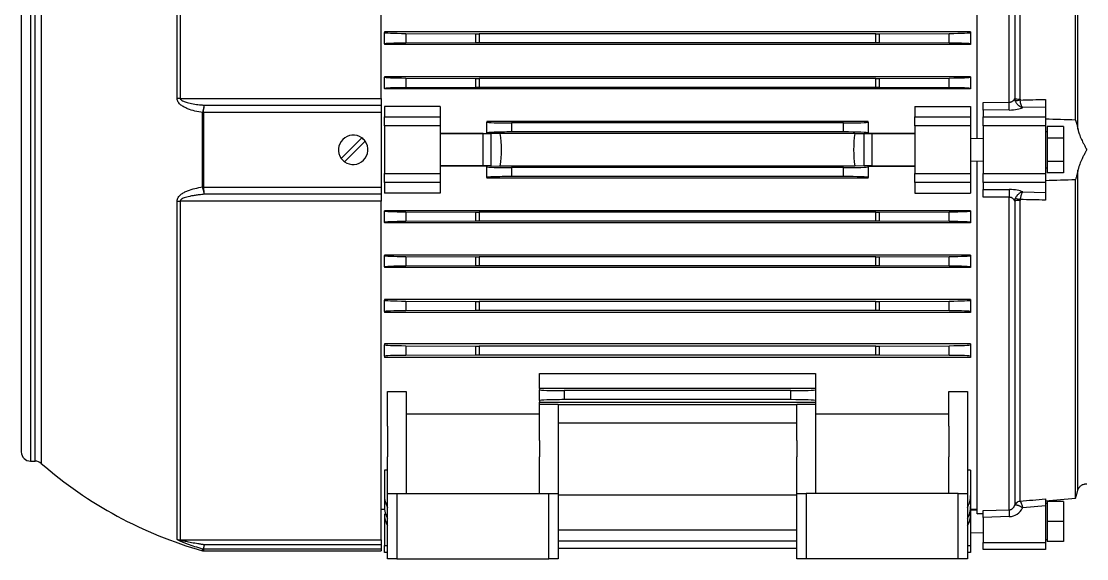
# Model space of a CAD drawing. Header units: millimetres. Extents: x 15 to 1184, y 5 to 836.
# Drawn here: x 760.4 to 932.2, y 488.7 to 575.5 of the extents above; entities that cross this region are included whole.
import ezdxf

# ---------------------------------------------------------------- set-up
doc = ezdxf.new("R2010")
doc.units = ezdxf.units.MM

msp = doc.modelspace()

# ---------------------------------------------------------------- linework, layer by layer
at = {"color": 7, "linetype": 'Continuous', "lineweight": 25}
for p, q in [((785.55, 563.02), (785.55, 617.6)), ((786.05, 617.68), (786.05, 563.03)), ((818.44, 563.03), (818.44, 617.68)), ((914.54, 556.54), (914.54, 613.46)), ((919.69, 562.4), (919.69, 612.84)), ((920.61, 612.08), (920.61, 562.99)), ((921.46, 562.9), (921.46, 611.42)), ((930.4, 559.52), (930.4, 611.02)), ((930.8, 558.03), (930.8, 609.63)), ((761.94, 604.98), (761.94, 504.48)), ((762.68, 504.48), (762.68, 604.98)), ((763.67, 605.35), (763.67, 504.11)), ((760.44, 603.48), (760.44, 505.98)), ((913.49, 573.74), (818.99, 573.74)), ((818.99, 573.74), (818.99, 573.65)), ((913.49, 573.74), (913.49, 573.65)), ((818.99, 571.81), (818.99, 573.65)), ((822.44, 573.51), (833.71, 573.45)), ((822.44, 573.51), (822.44, 571.95)), ((833.71, 572), (822.44, 571.95)), ((833.71, 572), (833.71, 573.45)), ((898.21, 573.45), (834.27, 573.45)), ((834.27, 573.45), (834.27, 572)), ((898.21, 572), (834.27, 572)), ((898.21, 572), (898.21, 573.45)), ((898.77, 573.45), (910.05, 573.51)), ((898.77, 573.45), (898.77, 572)), ((910.05, 571.95), (898.77, 572)), ((910.05, 571.95), (910.05, 573.51)), ((913.49, 573.65), (913.49, 571.81)), ((818.99, 571.81), (818.99, 571.73)), ((913.49, 571.73), (818.99, 571.73)), ((913.49, 571.81), (913.49, 571.73)), ((913.49, 566.52), (818.99, 566.52)), ((818.99, 566.52), (818.99, 566.45)), ((818.99, 564.61), (818.99, 566.45)), ((822.44, 566.31), (833.71, 566.25)), ((822.44, 566.31), (822.44, 564.75)), ((833.71, 564.8), (833.71, 566.25)), ((898.21, 566.25), (834.27, 566.25)), ((834.27, 566.25), (834.27, 564.8)), ((898.21, 564.8), (898.21, 566.25)), ((898.77, 566.25), (910.05, 566.31)), ((898.77, 566.25), (898.77, 564.8)), ((910.05, 564.75), (910.05, 566.31)), ((913.49, 566.52), (913.49, 566.45)), ((913.49, 566.45), (913.49, 564.61)), ((818.99, 564.61), (818.99, 564.55)), ((913.49, 564.55), (818.99, 564.55)), ((833.71, 564.8), (822.44, 564.75)), ((898.21, 564.8), (834.27, 564.8)), ((910.05, 564.75), (898.77, 564.8)), ((913.49, 564.61), (913.49, 564.55)), ((786.05, 563.03), (818.44, 563.03)), ((789.98, 561.92), (818.44, 561.92)), ((818.44, 563.03), (818.44, 561.92)), ((818.44, 561.92), (818.44, 560.75)), ((827.99, 561.72), (818.99, 561.72)), ((818.99, 561.72), (818.99, 560.03)), ((827.99, 561.72), (827.99, 560.03)), ((904.49, 561.72), (913.49, 561.72)), ((904.49, 561.72), (904.49, 560.03)), ((913.49, 561.72), (913.49, 560.03)), ((915.54, 562.37), (919.69, 562.4)), ((915.54, 561.12), (915.54, 562.37)), ((925.54, 562.86), (925.54, 561.62)), ((789.67, 548.73), (789.67, 560.73)), ((789.79, 560.73), (789.79, 548.73)), ((818.44, 560.75), (789.8, 560.75)), ((818.44, 560.75), (818.44, 548.71)), ((818.99, 558.58), (818.99, 560.03)), ((818.99, 560.03), (827.99, 560.03)), ((827.99, 560.03), (827.99, 558.58)), ((904.49, 560.03), (913.49, 560.03)), ((904.49, 558.58), (904.49, 560.03)), ((913.49, 560.03), (913.49, 558.58)), ((919.73, 561.15), (915.54, 561.12)), ((915.54, 561.12), (915.54, 560.03)), ((915.54, 558.58), (915.54, 560.03)), ((915.54, 560.03), (925.54, 560.03)), ((925.54, 561.62), (921.89, 561.53)), ((925.54, 561.62), (925.54, 560.03)), ((925.54, 560.03), (925.54, 558.58)), ((827.99, 558.58), (818.99, 558.58)), ((818.99, 558.58), (818.99, 550.88)), ((827.99, 558.58), (827.99, 550.88)), ((896.99, 559.3), (835.49, 559.3)), ((835.49, 559.3), (835.49, 559.19)), ((835.49, 557.46), (835.49, 559.19)), ((892.99, 559.05), (839.49, 559.05)), ((839.49, 559.05), (839.49, 557.6)), ((892.99, 557.6), (892.99, 559.05)), ((896.99, 559.19), (896.99, 559.3)), ((896.99, 559.19), (896.99, 557.46)), ((904.49, 558.58), (904.49, 550.88)), ((913.49, 558.58), (904.49, 558.58)), ((913.49, 558.58), (913.49, 550.88)), ((925.54, 558.58), (915.54, 558.58)), ((915.54, 558.58), (915.54, 550.88)), ((925.54, 558.58), (925.54, 550.88)), ((928.49, 558.48), (925.84, 558.48)), ((925.84, 558.48), (925.84, 556.6)), ((928.49, 558.48), (928.49, 556.6)), ((815.33, 556.65), (812.02, 553.34)), ((827.99, 557.36), (835.49, 557.36)), ((834.91, 557.34), (827.99, 557.34)), ((834.91, 552.12), (834.91, 557.34)), ((835.49, 557.46), (835.49, 557.36)), ((837.67, 557.36), (836.14, 557.34)), ((836.14, 557.34), (836.14, 552.11)), ((894.82, 557.36), (837.67, 557.36)), ((892.99, 557.6), (839.49, 557.6)), ((894.82, 557.36), (896.34, 557.34)), ((896.34, 552.11), (896.34, 557.34)), ((896.99, 557.36), (896.99, 557.46)), ((904.49, 557.36), (896.99, 557.36)), ((897.58, 557.34), (904.49, 557.34)), ((897.58, 557.34), (897.58, 552.12)), ((915.54, 556.55), (913.49, 556.52)), ((925.84, 557.63), (925.54, 557.63)), ((928.49, 556.6), (925.84, 556.6)), ((925.84, 556.6), (925.84, 552.85)), ((928.49, 556.6), (928.49, 552.85)), ((812.55, 552.8), (815.87, 556.12)), ((834.91, 552.12), (827.99, 552.12)), ((835.49, 552.1), (827.99, 552.1)), ((835.49, 552.1), (835.49, 551.99)), ((835.49, 550.26), (835.49, 551.99)), ((836.14, 552.11), (837.67, 552.1)), ((894.82, 552.1), (837.67, 552.1)), ((892.99, 551.85), (839.49, 551.85)), ((839.49, 551.85), (839.49, 550.4)), ((892.99, 550.4), (892.99, 551.85)), ((896.34, 552.11), (894.82, 552.1)), ((896.99, 552.1), (904.49, 552.1)), ((896.99, 551.99), (896.99, 552.1)), ((896.99, 551.99), (896.99, 550.26)), ((897.58, 552.12), (904.49, 552.12)), ((913.49, 552.94), (915.54, 552.9)), ((914.54, 495.99), (914.54, 552.92)), ((925.54, 551.83), (925.84, 551.83)), ((928.49, 552.85), (925.84, 552.85)), ((925.84, 552.85), (925.84, 550.98)), ((928.49, 552.85), (928.49, 550.98)), ((930.8, 499.82), (930.8, 551.43)), ((818.99, 549.43), (818.99, 550.88)), ((818.99, 550.88), (827.99, 550.88)), ((827.99, 550.88), (827.99, 549.43)), ((835.49, 550.26), (835.49, 550.16)), ((896.99, 550.16), (835.49, 550.16)), ((892.99, 550.4), (839.49, 550.4)), ((896.99, 550.16), (896.99, 550.26)), ((904.49, 550.88), (913.49, 550.88)), ((904.49, 549.43), (904.49, 550.88)), ((913.49, 550.88), (913.49, 549.43)), ((915.54, 549.43), (915.54, 550.88)), ((915.54, 550.88), (925.54, 550.88)), ((925.54, 550.88), (925.54, 549.43)), ((928.49, 550.98), (925.84, 550.98)), ((930.4, 498.43), (930.4, 549.93)), ((789.8, 548.71), (818.44, 548.71)), ((818.44, 548.71), (818.44, 547.54)), ((827.99, 549.43), (818.99, 549.43)), ((818.99, 549.43), (818.99, 547.74)), ((827.99, 549.43), (827.99, 547.74)), ((913.49, 549.43), (904.49, 549.43)), ((904.49, 549.43), (904.49, 547.74)), ((913.49, 549.43), (913.49, 547.74)), ((925.54, 549.43), (915.54, 549.43)), ((915.54, 549.43), (915.54, 548.34)), ((915.54, 548.34), (919.73, 548.31)), ((915.54, 547.09), (915.54, 548.34)), ((925.54, 549.43), (925.54, 547.84)), ((785.55, 491.86), (785.55, 546.44)), ((818.44, 546.43), (786.05, 546.43)), ((786.05, 546.43), (786.05, 491.77)), ((818.44, 547.54), (789.98, 547.54)), ((818.44, 547.54), (818.44, 546.43)), ((818.44, 491.77), (818.44, 546.43)), ((827.99, 547.74), (818.99, 547.74)), ((904.49, 547.74), (913.49, 547.74)), ((919.69, 547.06), (915.54, 547.09)), ((919.69, 496.62), (919.69, 547.06)), ((920.61, 546.46), (920.61, 497.37)), ((921.46, 498.03), (921.46, 546.56)), ((921.89, 547.93), (925.54, 547.84)), ((925.54, 547.84), (925.54, 546.6)), ((818.99, 544.9), (818.99, 544.85)), ((913.49, 544.9), (818.99, 544.9)), ((818.99, 543.01), (818.99, 544.85)), ((822.44, 544.71), (833.71, 544.65)), ((822.44, 544.71), (822.44, 543.15)), ((833.71, 543.2), (833.71, 544.65)), ((898.21, 544.65), (834.27, 544.65)), ((834.27, 544.65), (834.27, 543.2)), ((898.21, 543.2), (898.21, 544.65)), ((898.77, 544.65), (910.05, 544.71)), ((898.77, 544.65), (898.77, 543.2)), ((910.05, 543.15), (910.05, 544.71)), ((913.49, 544.9), (913.49, 544.85)), ((913.49, 544.85), (913.49, 543.01)), ((818.99, 543.01), (818.99, 542.94)), ((913.49, 542.94), (818.99, 542.94)), ((833.71, 543.2), (822.44, 543.15)), ((898.21, 543.2), (834.27, 543.2)), ((910.05, 543.15), (898.77, 543.2)), ((913.49, 543.01), (913.49, 542.94)), ((818.99, 537.72), (818.99, 537.65)), ((913.49, 537.72), (818.99, 537.72)), ((818.99, 535.81), (818.99, 537.65)), ((913.49, 537.72), (913.49, 537.65)), ((913.49, 537.65), (913.49, 535.81)), ((822.44, 537.51), (833.71, 537.45)), ((822.44, 537.51), (822.44, 535.95)), ((833.71, 536), (822.44, 535.95)), ((833.71, 536), (833.71, 537.45)), ((898.21, 537.45), (834.27, 537.45)), ((834.27, 537.45), (834.27, 536)), ((898.21, 536), (834.27, 536)), ((898.21, 536), (898.21, 537.45)), ((898.77, 537.45), (910.05, 537.51)), ((898.77, 537.45), (898.77, 536)), ((910.05, 535.95), (898.77, 536)), ((910.05, 535.95), (910.05, 537.51)), ((818.99, 535.81), (818.99, 535.71)), ((913.49, 535.71), (818.99, 535.71)), ((913.49, 535.81), (913.49, 535.71)), ((913.49, 530.55), (818.99, 530.55)), ((818.99, 530.55), (818.99, 530.45)), ((818.99, 528.61), (818.99, 530.45)), ((822.44, 530.31), (833.71, 530.25)), ((822.44, 530.31), (822.44, 528.75)), ((833.71, 528.8), (833.71, 530.25)), ((898.21, 530.25), (834.27, 530.25)), ((834.27, 530.25), (834.27, 528.8)), ((898.21, 528.8), (898.21, 530.25)), ((898.77, 530.25), (910.05, 530.31)), ((898.77, 530.25), (898.77, 528.8)), ((910.05, 528.75), (910.05, 530.31)), ((913.49, 530.55), (913.49, 530.45)), ((913.49, 530.45), (913.49, 528.61)), ((818.99, 528.61), (818.99, 528.47)), ((913.49, 528.47), (818.99, 528.47)), ((833.71, 528.8), (822.44, 528.75)), ((898.21, 528.8), (834.27, 528.8)), ((910.05, 528.75), (898.77, 528.8)), ((913.49, 528.61), (913.49, 528.47)), ((818.99, 523.41), (818.99, 523.25)), ((913.49, 523.41), (818.99, 523.41)), ((818.99, 521.41), (818.99, 523.25)), ((822.44, 523.11), (833.71, 523.05)), ((822.44, 523.11), (822.44, 521.55)), ((833.71, 521.6), (833.71, 523.05)), ((898.21, 523.05), (834.27, 523.05)), ((834.27, 523.05), (834.27, 521.6)), ((898.21, 521.6), (898.21, 523.05)), ((898.77, 523.05), (910.05, 523.11)), ((898.77, 523.05), (898.77, 521.6)), ((910.05, 521.55), (910.05, 523.11)), ((913.49, 523.41), (913.49, 523.25)), ((913.49, 523.25), (913.49, 521.41)), ((818.99, 521.41), (818.99, 521.2)), ((913.49, 521.2), (818.99, 521.2)), ((833.71, 521.6), (822.44, 521.55)), ((898.21, 521.6), (834.27, 521.6)), ((910.05, 521.55), (898.77, 521.6)), ((913.49, 521.41), (913.49, 521.2)), ((843.99, 518.61), (888.49, 518.61)), ((843.99, 516.18), (843.99, 518.61)), ((888.49, 518.61), (888.49, 516.18)), ((819.49, 515.73), (822.49, 515.73)), ((819.49, 510.14), (819.49, 515.73)), ((822.49, 515.73), (822.49, 510.14)), ((888.49, 516.18), (843.99, 516.18)), ((843.99, 516.18), (843.99, 515.99)), ((843.99, 514.26), (843.99, 515.99)), ((884.49, 515.85), (847.99, 515.85)), ((847.99, 515.85), (847.99, 514.4)), ((884.49, 514.4), (884.49, 515.85)), ((888.49, 516.18), (888.49, 515.99)), ((888.49, 515.99), (888.49, 514.26)), ((909.99, 515.73), (912.99, 515.73)), ((909.99, 510.14), (909.99, 515.73)), ((912.99, 515.73), (912.99, 510.14)), ((843.99, 514.26), (843.99, 514.02)), ((843.99, 514.02), (888.49, 514.02)), ((843.99, 513.6), (843.99, 514.02)), ((846.99, 513.6), (843.99, 513.6)), ((843.99, 507.83), (843.99, 513.6)), ((846.99, 513.6), (846.99, 507.83)), ((885.49, 513.58), (846.99, 513.58)), ((884.49, 514.4), (847.99, 514.4)), ((888.49, 513.6), (885.49, 513.6)), ((885.49, 507.83), (885.49, 513.6)), ((888.49, 514.26), (888.49, 514.02)), ((888.49, 514.02), (888.49, 513.6)), ((888.49, 513.6), (888.49, 507.83)), ((822.49, 512.13), (843.99, 512.13)), ((888.49, 512.13), (909.99, 512.13)), ((885.49, 510.61), (846.99, 510.61)), ((819.49, 510.14), (819.49, 505.16)), ((822.49, 510.14), (822.49, 505.16)), ((909.99, 510.14), (909.99, 505.16)), ((912.99, 510.14), (912.99, 505.16)), ((843.99, 507.83), (843.99, 505.16)), ((846.99, 507.83), (846.99, 505.16)), ((885.49, 507.83), (885.49, 505.16)), ((888.49, 507.83), (888.49, 505.16)), ((819.49, 499.23), (819.49, 505.16)), ((822.49, 505.16), (822.49, 499.23)), ((843.99, 499.23), (843.99, 505.16)), ((846.99, 505.16), (846.99, 499.23)), ((885.49, 499.23), (885.49, 505.16)), ((888.49, 505.16), (888.49, 499.23)), ((909.99, 499.23), (909.99, 505.16)), ((912.99, 505.16), (912.99, 499.23)), ((761.94, 504.48), (762.68, 504.48)), ((819.49, 503.01), (818.99, 503.01)), ((818.99, 503.01), (818.99, 498.95)), ((913.49, 503.01), (912.99, 503.01)), ((913.49, 503.01), (913.49, 498.95)), ((818.99, 498.95), (818.99, 497.15)), ((819.49, 488.73), (819.49, 499.23)), ((819.49, 499.23), (820.99, 499.23)), ((820.99, 499.23), (820.99, 488.73)), ((820.99, 499.23), (845.49, 499.23)), ((845.49, 488.73), (845.49, 499.23)), ((845.49, 499.23), (846.99, 499.23)), ((846.99, 499.23), (846.99, 488.73)), ((885.49, 498.99), (846.99, 498.99)), ((885.49, 488.73), (885.49, 499.23)), ((885.49, 499.23), (886.99, 499.23)), ((886.99, 499.23), (886.99, 488.73)), ((911.49, 499.23), (886.99, 499.23)), ((911.49, 488.73), (911.49, 499.23)), ((911.49, 499.23), (912.99, 499.23)), ((912.99, 499.23), (912.99, 488.73)), ((913.49, 498.95), (913.49, 497.15)), ((925.54, 498.39), (925.54, 497.28)), ((818.44, 496.73), (818.99, 496.73)), ((913.49, 497.15), (913.49, 495.97)), ((913.49, 496.73), (914.54, 496.73)), ((914.54, 496.54), (913.49, 496.52)), ((915.54, 496.5), (919.69, 496.62)), ((915.54, 495.4), (915.54, 496.5)), ((925.54, 497.28), (921.89, 496.95)), ((925.84, 497.63), (925.54, 497.63)), ((925.54, 497.28), (925.54, 491.34)), ((928.49, 497.98), (925.84, 497.98)), ((925.84, 497.98), (925.84, 494.73)), ((928.49, 497.98), (928.49, 494.73)), ((818.99, 495.97), (818.99, 490.84)), ((913.49, 495.97), (913.49, 490.84)), ((919.73, 495.52), (915.54, 495.4)), ((915.54, 495.4), (915.54, 491.34)), ((928.49, 494.73), (925.84, 494.73)), ((925.84, 494.73), (925.84, 491.48)), ((928.49, 494.73), (928.49, 491.48)), ((885.49, 493.36), (846.99, 493.36)), ((786.05, 491.77), (818.44, 491.77)), ((818.44, 491.77), (818.44, 491.02)), ((885.49, 491.56), (846.99, 491.56)), ((913.49, 492.94), (915.54, 492.9)), ((915.54, 491.34), (925.54, 491.34)), ((915.54, 490.23), (915.54, 491.34)), ((925.54, 491.83), (925.84, 491.83)), ((925.54, 491.34), (925.54, 490.23)), ((928.49, 491.48), (925.84, 491.48)), ((789.67, 490.01), (789.67, 490.29)), ((789.79, 490.26), (789.79, 489.98)), ((789.79, 489.98), (818.44, 489.98)), ((818.44, 490.26), (789.8, 490.26)), ((789.98, 491.02), (818.44, 491.02)), ((818.44, 491.02), (818.44, 490.26)), ((818.44, 490.26), (818.44, 489.98)), ((818.99, 489.73), (818.99, 490.84)), ((818.99, 490.84), (819.49, 490.84)), ((819.49, 489.73), (818.99, 489.73)), ((885.49, 490.38), (846.99, 490.38)), ((912.99, 490.84), (913.49, 490.84)), ((913.49, 489.73), (912.99, 489.73)), ((913.49, 490.84), (913.49, 489.73)), ((925.54, 490.23), (915.54, 490.23)), ((820.99, 488.73), (819.49, 488.73)), ((820.99, 488.73), (845.49, 488.73)), ((846.99, 488.73), (845.49, 488.73)), ((886.99, 488.73), (885.49, 488.73)), ((911.49, 488.73), (886.99, 488.73)), ((912.99, 488.73), (911.49, 488.73))]:
    msp.add_line(p, q, dxfattribs=at)
at = {"color": 7, "linetype": 'Continuous', "lineweight": 25, "flags": 128}
msp.add_lwpolyline([(914.54, 495.99), (914.67, 496), (914.79, 496), (914.92, 496), (915.04, 496.01), (915.17, 496.01), (915.29, 496.01), (915.42, 496.02), (915.54, 496.02)], dxfattribs=at)
at = {"color": 7, "linetype": 'Continuous', "lineweight": 25}
for centre, radius, start, end in [((786.05, 552.13), 10.9, 89.9706, 92.5959), ((790.06, 545.83), 14.9, 91.0301, 91.4962), ((813.94, 554.73), 2.37, 54.0847, 215.9153), ((813.94, 554.73), 2.38, 35.9153, 54.0847), ((813.94, 554.73), 2.38, 234.0847, 35.9153), ((813.94, 554.73), 2.37, 215.9153, 234.0847), ((790.06, 563.63), 14.9, 268.5038, 268.9699), ((786.05, 557.33), 10.9, 267.4041, 270.0294), ((761.94, 505.98), 1.5, 180, 270), ((762.68, 502.98), 1.5, 48.8272, 90), ((807.94, 554.73), 67.25, 228.8272, 254.2376), ((822.99, 498.95), 4, 180, 208.955), ((909.49, 498.95), 4, 331.045, 0), ((822.99, 497.15), 4, 180, 208.955), ((909.49, 497.15), 4, 331.045, 0), ((822.99, 495.97), 4, 180, 208.955), ((909.49, 495.97), 4, 331.045, 0), ((786.05, 493.29), 1.51, 250.7158, 270.0037), ((790.08, 491.74), 1.51, 254.3023, 259.0446), ((790.08, 491.45), 1.5, 254.2376, 258.9982)]:
    msp.add_arc(centre, radius, start, end, dxfattribs=at)
for centre, major_axis, ratio, start_param, end_param in [((822.99, 573.65), (4, 0), 0.034921, 3.141593, 4.572763), ((834.27, 573.59), (4, 0), 0.034921, 4.572763, 4.712389), ((834.27, 571.86), (4, 0), 0.034921, 1.570796, 1.710423), ((898.21, 573.59), (4, 0), 0.034921, 4.712389, 4.852015), ((898.21, 571.86), (4, 0), 0.034921, 1.43117, 1.570796), ((909.49, 573.65), (4, 0), 0.034921, 4.852015, 6.283185), ((822.99, 571.81), (4, 0), 0.034921, 1.710423, 3.141593), ((909.49, 571.81), (4, 0), 0.034921, 0, 1.43117), ((822.99, 566.45), (4, 0), 0.034921, 3.141593, 4.572763), ((834.27, 566.39), (4, 0), 0.034921, 4.572763, 4.712389), ((898.21, 566.39), (4, 0), 0.034921, 4.712389, 4.852015), ((909.49, 566.45), (4, 0), 0.034921, 4.852015, 6.283185), ((822.99, 564.61), (4, 0), 0.034921, 1.710423, 3.141593), ((834.27, 564.66), (4, 0), 0.034921, 1.570796, 1.710423), ((898.21, 564.66), (4, 0), 0.034921, 1.43117, 1.570796), ((909.49, 564.61), (4, 0), 0.034921, 0, 1.43117), ((790.08, 560.73), (-0.008, 0.288), 0.992826, 1.475293, 1.541716), ((919.65, 561.85), (2.51, 0), 0.280658, 4.742127, 5.814212), ((839.49, 559.19), (4, 0), 0.034921, 3.141593, 4.712389), ((892.99, 559.19), (4, 0), 0.034921, 4.712389, 6.283185), ((912.99, 555.25), (59.48, -0.52), 0.077811, 1.274425, 1.358792), ((834.91, 557.48), (4, 0), 0.034921, 4.712389, 5.026548), ((839.49, 557.46), (4, 0), 0.034921, 1.570796, 3.141593), ((659.34, 554.73), (178.51, 0), 0.32492, 6.237795, 6.328576), ((892.99, 557.46), (4, 0), 0.034921, 0, 1.570796), ((1073.14, 554.73), (178.51, 0), 0.32492, 3.096202, 3.186983), ((897.58, 557.48), (4, 0), 0.034921, 4.39823, 4.712389), ((834.91, 551.98), (4, 0), 0.034921, 1.256637, 1.570796), ((839.49, 551.99), (4, 0), 0.034921, 3.141593, 4.712389), ((892.99, 551.99), (4, 0), 0.034921, 4.712389, 6.283185), ((897.58, 551.98), (4, 0), 0.034921, 1.570796, 1.884956), ((839.49, 550.26), (4, 0), 0.034921, 1.570796, 3.141593), ((892.99, 550.26), (4, 0), 0.034921, 0, 1.570796), ((912.99, 554.21), (59.48, 0.52), 0.077811, 4.924393, 5.00876), ((790.08, 548.73), (0.008, 0.288), 0.992827, 1.599878, 1.666301), ((919.66, 547.61), (2.5, 0), 0.280728, 0.470158, 1.54484), ((822.99, 544.85), (4, 0), 0.034921, 3.141593, 4.572763), ((834.27, 544.79), (4, 0), 0.034921, 4.572763, 4.712389), ((898.21, 544.79), (4, 0), 0.034921, 4.712389, 4.852015), ((909.49, 544.85), (4, 0), 0.034921, 4.852015, 6.283185), ((822.99, 543.01), (4, 0), 0.034921, 1.710423, 3.141593), ((834.27, 543.06), (4, 0), 0.034921, 1.570796, 1.710423), ((898.21, 543.06), (4, 0), 0.034921, 1.43117, 1.570796), ((909.49, 543.01), (4, 0), 0.034921, 0, 1.43117), ((822.99, 537.65), (4, 0), 0.034921, 3.141593, 4.572763), ((909.49, 537.65), (4, 0), 0.034921, 4.852015, 6.283185), ((822.99, 535.81), (4, 0), 0.034921, 1.710423, 3.141593), ((834.27, 537.59), (4, 0), 0.034921, 4.572763, 4.712389), ((834.27, 535.86), (4, 0), 0.034921, 1.570796, 1.710423), ((898.21, 537.59), (4, 0), 0.034921, 4.712389, 4.852015), ((898.21, 535.86), (4, 0), 0.034921, 1.43117, 1.570796), ((909.49, 535.81), (4, 0), 0.034921, 0, 1.43117), ((822.99, 530.45), (4, 0), 0.034921, 3.141593, 4.572763), ((834.27, 530.39), (4, 0), 0.034921, 4.572763, 4.712389), ((898.21, 530.39), (4, 0), 0.034921, 4.712389, 4.852015), ((909.49, 530.45), (4, 0), 0.034921, 4.852015, 6.283185), ((822.99, 528.61), (4, 0), 0.034921, 1.710423, 3.141593), ((834.27, 528.66), (4, 0), 0.034921, 1.570796, 1.710423), ((898.21, 528.66), (4, 0), 0.034921, 1.43117, 1.570796), ((909.49, 528.61), (4, 0), 0.034921, 0, 1.43117), ((822.99, 523.25), (4, 0), 0.034921, 3.141593, 4.572763), ((834.27, 523.19), (4, 0), 0.034921, 4.572763, 4.712389), ((898.21, 523.19), (4, 0), 0.034921, 4.712389, 4.852015), ((909.49, 523.25), (4, 0), 0.034921, 4.852015, 6.283185), ((822.99, 521.41), (4, 0), 0.034921, 1.710423, 3.141593), ((834.27, 521.46), (4, 0), 0.034921, 1.570796, 1.710423), ((898.21, 521.46), (4, 0), 0.034921, 1.43117, 1.570796), ((909.49, 521.41), (4, 0), 0.034921, 0, 1.43117), ((847.99, 515.99), (4, 0), 0.034921, 3.141593, 4.712389), ((884.49, 515.99), (4, 0), 0.034921, 4.712389, 6.283185), ((847.99, 514.26), (4, 0), 0.034921, 1.570796, 3.141593), ((884.49, 514.26), (4, 0), 0.034921, 0, 1.570796), ((912.99, 496.56), (59.48, 5.17), 0.006211, 1.273198, 1.357566), ((919.65, 498.14), (-0.09, 2.62), 0.954601, 3.133945, 4.206029), ((790.08, 490.26), (0.286, 0.001), 0.093754, 3.074744, 3.141167)]:
    msp.add_ellipse(centre, major_axis=major_axis, ratio=ratio, start_param=start_param, end_param=end_param, dxfattribs=at)
for points, knots in [([(789.67, 560.73), (789.26, 560.79), (788.85, 560.88), (788.04, 561.08), (787.64, 561.2), (787.07, 561.43), (786.88, 561.51), (786.51, 561.71), (786.34, 561.82), (786.09, 562.02), (786.01, 562.09), (785.87, 562.24), (785.8, 562.32), (785.69, 562.5), (785.64, 562.6), (785.57, 562.8), (785.55, 562.91), (785.55, 563.02)], [0, 0, 0, 0, 0.25, 0.25, 0.5, 0.5, 0.625, 0.625, 0.75, 0.75, 0.8125, 0.8125, 0.875, 0.875, 0.9375, 0.9375, 1, 1, 1, 1]), ([(786.05, 563.03), (786.05, 563.02), (786.06, 562.99), (786.06, 562.96), (786.08, 562.92), (786.11, 562.85), (786.19, 562.77), (786.31, 562.68), (786.47, 562.59), (786.71, 562.49), (787.03, 562.38), (787.43, 562.27), (788.07, 562.14), (788.75, 562.04), (789.36, 561.98), (789.71, 561.94), (789.89, 561.93), (789.98, 561.92)], [0, 0, 0, 0, 0.009025, 0.017844, 0.026543, 0.035697, 0.071297, 0.104032, 0.142701, 0.207609, 0.285555, 0.384837, 0.499888, 0.749925, 0.874962, 0.931955, 1, 1, 1, 1]), ([(789.88, 561.51), (789.89, 561.53), (789.89, 561.58), (789.91, 561.64), (789.92, 561.71), (789.94, 561.78), (789.96, 561.85), (789.98, 561.9), (789.98, 561.92)], [0, 0, 0, 0, 0.127961, 0.27164, 0.430876, 0.605487, 0.79527, 1, 1, 1, 1]), ([(919.69, 562.4), (919.7, 562.4), (919.7, 562.4), (919.71, 562.4), (919.72, 562.4), (919.72, 562.4), (919.73, 562.4), (919.73, 562.4), (919.74, 562.4), (919.75, 562.4), (919.75, 562.4), (919.76, 562.4), (919.77, 562.4), (919.77, 562.4), (919.78, 562.4), (919.79, 562.4), (919.79, 562.41), (919.8, 562.41), (919.8, 562.41), (919.81, 562.41), (919.82, 562.41), (919.82, 562.41), (919.83, 562.41), (919.84, 562.41), (919.84, 562.41), (919.85, 562.41), (919.86, 562.41), (919.86, 562.42), (919.87, 562.42), (919.87, 562.42), (919.88, 562.42), (919.89, 562.42), (919.89, 562.42), (919.9, 562.42), (919.91, 562.42), (919.91, 562.43), (919.92, 562.43), (919.92, 562.43), (919.93, 562.43), (919.94, 562.43), (919.94, 562.43), (919.95, 562.43), (919.96, 562.44), (919.96, 562.44), (919.97, 562.44), (919.97, 562.44), (919.98, 562.44), (919.99, 562.45), (919.99, 562.45), (920, 562.45), (920.01, 562.45), (920.01, 562.45), (920.02, 562.45), (920.02, 562.46), (920.03, 562.46), (920.05, 562.47), (920.08, 562.48), (920.1, 562.49), (920.12, 562.5), (920.15, 562.51), (920.17, 562.52), (920.19, 562.53), (920.22, 562.54), (920.24, 562.56), (920.26, 562.57), (920.28, 562.58), (920.3, 562.6), (920.34, 562.63), (920.37, 562.65), (920.4, 562.68), (920.43, 562.72), (920.46, 562.75), (920.49, 562.78), (920.5, 562.79), (920.51, 562.81), (920.51, 562.82), (920.52, 562.83), (920.53, 562.84), (920.53, 562.85), (920.54, 562.86), (920.55, 562.87), (920.55, 562.88), (920.56, 562.89), (920.57, 562.91), (920.57, 562.92), (920.58, 562.93), (920.59, 562.94), (920.59, 562.95), (920.6, 562.97), (920.6, 562.98), (920.61, 562.99)], [0, 0, 0, 0, 0.013505, 0.013505, 0.013505, 0.027036, 0.027036, 0.027036, 0.040596, 0.040596, 0.040596, 0.054193, 0.054193, 0.054193, 0.067829, 0.067829, 0.067829, 0.081511, 0.081511, 0.081511, 0.095243, 0.095243, 0.095243, 0.109031, 0.109031, 0.109031, 0.122878, 0.122878, 0.122878, 0.136791, 0.136791, 0.136791, 0.150772, 0.150772, 0.150772, 0.164828, 0.164828, 0.164828, 0.178963, 0.178963, 0.178963, 0.193181, 0.193181, 0.193181, 0.207486, 0.207486, 0.207486, 0.221883, 0.221883, 0.221883, 0.236376, 0.236376, 0.236376, 0.250969, 0.250969, 0.250969, 0.309794, 0.309794, 0.309794, 0.370942, 0.370942, 0.370942, 0.434616, 0.434616, 0.434616, 0.500993, 0.500993, 0.500993, 0.620007, 0.620007, 0.620007, 0.750117, 0.750117, 0.750117, 0.788351, 0.788351, 0.788351, 0.827944, 0.827944, 0.827944, 0.868901, 0.868901, 0.868901, 0.911226, 0.911226, 0.911226, 0.954925, 0.954925, 0.954925, 1, 1, 1, 1]), ([(919.73, 561.15), (919.72, 561.22), (919.71, 561.38), (919.7, 561.83), (919.69, 562.11), (919.69, 562.4)], [0, 0, 0, 0, 0.5, 0.5, 1, 1, 1, 1]), ([(920.7, 562.6), (920.69, 562.63), (920.67, 562.68), (920.65, 562.75), (920.63, 562.83), (920.62, 562.91), (920.61, 562.97), (920.61, 562.99)], [0, 0, 0, 0, 0.1943136, 0.3913919, 0.5913122, 0.7941542, 1, 1, 1, 1]), ([(920.61, 562.99), (920.67, 562.97), (920.79, 562.94), (921.09, 562.91), (921.27, 562.9), (921.46, 562.9)], [0, 0, 0, 0, 0.5, 0.5, 1, 1, 1, 1]), ([(921.48, 562.76), (921.4, 562.74), (921.32, 562.72), (921.24, 562.7), (921.16, 562.68), (921.09, 562.66), (921.02, 562.65), (920.95, 562.63), (920.89, 562.62), (920.83, 562.62), (920.78, 562.61), (920.73, 562.6), (920.7, 562.6)], [0, 0, 0, 0, 0.25, 0.25, 0.25, 0.5, 0.5, 0.5, 0.75, 0.75, 0.75, 1, 1, 1, 1]), ([(921.89, 561.53), (921.87, 561.53), (921.81, 561.54), (921.73, 561.57), (921.63, 561.61), (921.49, 561.67), (921.34, 561.77), (921.18, 561.9), (921.05, 562.02), (920.93, 562.17), (920.83, 562.32), (920.76, 562.46), (920.72, 562.56), (920.7, 562.6)], [0, 0, 0, 0, 0.050378, 0.108932, 0.175723, 0.250826, 0.413491, 0.501564, 0.617587, 0.725594, 0.825432, 0.91695, 1, 1, 1, 1]), ([(921.89, 561.53), (921.88, 561.54), (921.87, 561.55), (921.85, 561.57), (921.84, 561.58), (921.81, 561.62), (921.79, 561.66), (921.73, 561.76), (921.69, 561.85), (921.62, 562.06), (921.59, 562.18), (921.53, 562.46), (921.5, 562.6), (921.48, 562.76)], [0, 0, 0, 0, 0.0625, 0.0625, 0.125, 0.125, 0.25, 0.25, 0.5, 0.5, 0.75, 0.75, 1, 1, 1, 1]), ([(789.88, 561.51), (789.87, 561.49), (789.86, 561.45), (789.84, 561.39), (789.82, 561.33), (789.8, 561.27), (789.78, 561.2), (789.76, 561.12), (789.73, 561.01), (789.7, 560.87), (789.68, 560.77), (789.67, 560.73)], [0, 0, 0, 0, 0.0889891, 0.1757103, 0.2601689, 0.3423733, 0.4223352, 0.5000688, 0.6716085, 0.8381967, 1, 1, 1, 1]), ([(789.8, 560.75), (789.8, 560.78), (789.8, 560.83), (789.81, 560.91), (789.81, 560.99), (789.82, 561.06), (789.83, 561.14), (789.84, 561.21), (789.84, 561.27), (789.85, 561.34), (789.86, 561.4), (789.87, 561.46), (789.88, 561.49), (789.88, 561.51)], [0, 0, 0, 0, 0.0999759, 0.1981258, 0.2944543, 0.388966, 0.481665, 0.5725552, 0.6616403, 0.748924, 0.8344096, 0.9181005, 1, 1, 1, 1]), ([(930.4, 559.52), (930.41, 559.49), (930.44, 559.42), (930.47, 559.31), (930.51, 559.2), (930.54, 559.08), (930.58, 558.96), (930.63, 558.8), (930.68, 558.58), (930.74, 558.31), (930.78, 558.12), (930.8, 558.03)], [0, 0, 0, 0, 0.083985, 0.167617, 0.250965, 0.3341, 0.417093, 0.500013, 0.667462, 0.833918, 1, 1, 1, 1]), ([(930.8, 558.03), (930.8, 557.99), (930.82, 557.92), (930.84, 557.82), (930.87, 557.7), (930.91, 557.59), (930.94, 557.47), (930.98, 557.35), (931.06, 557.14), (931.18, 556.82), (931.36, 556.41), (931.56, 555.99), (931.74, 555.64), (931.9, 555.33), (932.04, 555.05), (932.15, 554.84), (932.21, 554.73)], [0, 0, 0, 0, 0.033128, 0.067138, 0.102034, 0.13782, 0.1745, 0.212079, 0.250559, 0.370115, 0.501436, 0.618156, 0.750195, 0.816423, 0.899692, 1, 1, 1, 1]), ([(932.21, 554.73), (932.18, 554.67), (932.12, 554.56), (932.03, 554.4), (931.96, 554.25), (931.89, 554.12), (931.83, 554), (931.72, 553.78), (931.56, 553.47), (931.36, 553.05), (931.18, 552.64), (931.05, 552.29), (930.95, 552.02), (930.89, 551.81), (930.84, 551.62), (930.81, 551.49), (930.8, 551.43)], [0, 0, 0, 0, 0.052258, 0.100258, 0.144001, 0.183488, 0.218718, 0.249689, 0.381412, 0.497888, 0.629191, 0.748742, 0.815687, 0.879864, 0.941294, 1, 1, 1, 1]), ([(930.8, 551.43), (930.79, 551.38), (930.77, 551.29), (930.74, 551.15), (930.71, 551.01), (930.68, 550.88), (930.65, 550.75), (930.6, 550.58), (930.55, 550.37), (930.47, 550.14), (930.42, 550), (930.4, 549.93)], [0, 0, 0, 0, 0.083035, 0.166089, 0.249238, 0.332561, 0.416135, 0.500037, 0.665922, 0.832389, 1, 1, 1, 1]), ([(785.55, 546.44), (785.55, 546.55), (785.57, 546.66), (785.64, 546.86), (785.69, 546.96), (785.86, 547.22), (786.01, 547.37), (786.33, 547.63), (786.51, 547.74), (786.87, 547.94), (787.06, 548.03), (787.64, 548.26), (788.04, 548.38), (788.85, 548.58), (789.26, 548.66), (789.67, 548.73)], [0, 0, 0, 0, 0.0625, 0.0625, 0.125, 0.125, 0.25, 0.25, 0.375, 0.375, 0.5, 0.5, 0.75, 0.75, 1, 1, 1, 1]), ([(789.88, 547.94), (789.87, 547.97), (789.86, 548), (789.85, 548.04), (789.81, 548.14), (789.78, 548.25), (789.75, 548.37), (789.72, 548.48), (789.7, 548.61), (789.67, 548.73)], [0, 0, 0, 0, 0.0766882, 0.0766882, 0.0766882, 0.3266882, 0.3266882, 0.3266882, 0.5766882, 0.5766882, 0.5766882, 0.5766882]), ([(789.8, 548.71), (789.8, 548.68), (789.8, 548.63), (789.81, 548.54), (789.81, 548.47), (789.82, 548.39), (789.83, 548.32), (789.84, 548.25), (789.84, 548.18), (789.85, 548.12), (789.86, 548.06), (789.87, 548), (789.88, 547.96), (789.88, 547.94)], [0, 0, 0, 0, 0.100255, 0.198627, 0.295119, 0.389737, 0.482483, 0.573365, 0.662387, 0.749556, 0.834876, 0.918355, 1, 1, 1, 1]), ([(789.98, 547.54), (789.98, 547.55), (789.97, 547.58), (789.96, 547.63), (789.94, 547.67), (789.93, 547.72), (789.92, 547.77), (789.91, 547.81), (789.9, 547.86), (789.89, 547.9), (789.88, 547.93), (789.88, 547.94)], [0, 0, 0, 0, 0.139056, 0.271279, 0.396595, 0.514938, 0.626244, 0.730456, 0.827518, 0.917381, 1, 1, 1, 1]), ([(919.73, 548.31), (919.73, 548.29), (919.72, 548.27), (919.72, 548.24), (919.72, 548.21), (919.72, 548.17), (919.72, 548.14), (919.71, 548.1), (919.71, 548.05), (919.71, 548.01), (919.71, 547.96), (919.71, 547.91), (919.71, 547.85), (919.7, 547.8), (919.7, 547.74), (919.7, 547.67), (919.7, 547.61), (919.7, 547.55), (919.7, 547.48), (919.69, 547.41), (919.69, 547.34), (919.69, 547.27), (919.69, 547.2), (919.69, 547.13), (919.69, 547.06)], [0, 0, 0, 0, 0.125, 0.125, 0.125, 0.25, 0.25, 0.25, 0.375, 0.375, 0.375, 0.5, 0.5, 0.5, 0.625, 0.625, 0.625, 0.75, 0.75, 0.75, 0.875, 0.875, 0.875, 1, 1, 1, 1]), ([(789.98, 547.54), (789.84, 547.53), (789.56, 547.5), (789.16, 547.46), (788.69, 547.4), (788.17, 547.33), (787.61, 547.22), (787.13, 547.11), (786.73, 546.98), (786.45, 546.86), (786.27, 546.75), (786.17, 546.66), (786.1, 546.58), (786.07, 546.5), (786.06, 546.46), (786.05, 546.44), (786.05, 546.43)], [0, 0, 0, 0, 0.102349, 0.197609, 0.285794, 0.437997, 0.571574, 0.688087, 0.785894, 0.871569, 0.906351, 0.935837, 0.967884, 0.983931, 0.991966, 1, 1, 1, 1]), ([(920.61, 546.46), (920.6, 546.48), (920.58, 546.52), (920.55, 546.57), (920.52, 546.63), (920.48, 546.69), (920.41, 546.77), (920.27, 546.89), (920.09, 546.99), (919.89, 547.04), (919.79, 547.05), (919.73, 547.06), (919.71, 547.06), (919.69, 547.06)], [0, 0, 0, 0, 0.068118, 0.132544, 0.193289, 0.250369, 0.381133, 0.500763, 0.749899, 0.874843, 0.937409, 0.966827, 1, 1, 1, 1]), ([(920.61, 546.46), (920.61, 546.49), (920.62, 546.55), (920.63, 546.63), (920.65, 546.7), (920.67, 546.78), (920.69, 546.83), (920.7, 546.85)], [0, 0, 0, 0, 0.205803, 0.408624, 0.608544, 0.805644, 1, 1, 1, 1]), ([(921.46, 546.56), (921.27, 546.56), (921.09, 546.55), (920.79, 546.51), (920.67, 546.49), (920.61, 546.46)], [0, 0, 0, 0, 0.5, 0.5, 1, 1, 1, 1]), ([(921.89, 547.93), (921.88, 547.92), (921.86, 547.92), (921.85, 547.92), (921.83, 547.92), (921.82, 547.91), (921.8, 547.91), (921.77, 547.9), (921.74, 547.89), (921.72, 547.88), (921.66, 547.86), (921.6, 547.84), (921.54, 547.81), (921.49, 547.78), (921.43, 547.75), (921.37, 547.71), (921.35, 547.69), (921.32, 547.67), (921.29, 547.65), (921.26, 547.63), (921.24, 547.61), (921.21, 547.58), (921.16, 547.54), (921.11, 547.49), (921.06, 547.44), (921.03, 547.41), (921.01, 547.38), (920.99, 547.35), (920.96, 547.32), (920.94, 547.29), (920.92, 547.26), (920.87, 547.2), (920.83, 547.14), (920.8, 547.07), (920.76, 547), (920.73, 546.93), (920.7, 546.85)], [-0.000006815, -0.000006815, -0.000006815, -0.000006815, 0.000033473, 0.000033473, 0.000033473, 0.00007376, 0.00007376, 0.00007376, 0.000154334, 0.000154334, 0.000154334, 0.000315483, 0.000315483, 0.000315483, 0.000476632, 0.000476632, 0.000476632, 0.000557206, 0.000557206, 0.000557206, 0.00063778, 0.00063778, 0.00063778, 0.000798929, 0.000798929, 0.000798929, 0.000879503, 0.000879503, 0.000879503, 0.000960078, 0.000960078, 0.000960078, 0.001121227, 0.001121227, 0.001121227, 0.001282375, 0.001282375, 0.001282375, 0.001282375]), ([(920.7, 546.85), (920.73, 546.85), (920.78, 546.85), (920.83, 546.84), (920.89, 546.83), (920.95, 546.82), (921.02, 546.81), (921.09, 546.79), (921.16, 546.78), (921.24, 546.76), (921.32, 546.74), (921.4, 546.72), (921.48, 546.7)], [0, 0, 0, 0, 0.25, 0.25, 0.25, 0.5, 0.5, 0.5, 0.75, 0.75, 0.75, 1, 1, 1, 1]), ([(921.89, 547.93), (921.88, 547.92), (921.87, 547.9), (921.84, 547.87), (921.82, 547.84), (921.79, 547.8), (921.75, 547.74), (921.71, 547.64), (921.65, 547.49), (921.61, 547.34), (921.57, 547.18), (921.53, 547.02), (921.5, 546.86), (921.49, 546.75), (921.48, 546.7)], [0, 0, 0, 0, 0.050013, 0.100027, 0.150044, 0.200063, 0.250084, 0.375577, 0.500035, 0.608012, 0.711972, 0.811939, 0.907938, 1, 1, 1, 1]), ([(930.8, 499.82), (930.8, 499.84), (930.82, 499.89), (930.84, 499.96), (930.87, 500.02), (930.91, 500.08), (930.94, 500.15), (930.98, 500.21), (931.06, 500.31), (931.18, 500.44), (931.36, 500.58), (931.56, 500.69), (931.74, 500.76), (931.9, 500.8), (932.04, 500.83), (932.15, 500.83), (932.21, 500.83)], [0, 0, 0, 0, 0.033128, 0.067138, 0.102034, 0.13782, 0.1745, 0.212079, 0.250559, 0.370115, 0.501436, 0.618156, 0.750195, 0.816423, 0.899692, 1, 1, 1, 1]), ([(930.4, 498.43), (930.41, 498.48), (930.44, 498.57), (930.47, 498.7), (930.51, 498.83), (930.54, 498.95), (930.58, 499.07), (930.63, 499.23), (930.68, 499.42), (930.74, 499.63), (930.78, 499.76), (930.8, 499.82)], [0, 0, 0, 0, 0.083985, 0.167617, 0.250965, 0.3341, 0.417093, 0.500013, 0.667462, 0.833918, 1, 1, 1, 1]), ([(919.69, 496.62), (919.7, 496.62), (919.7, 496.62), (919.71, 496.62), (919.72, 496.62), (919.72, 496.62), (919.73, 496.62), (919.73, 496.62), (919.74, 496.62), (919.75, 496.62), (919.75, 496.62), (919.76, 496.62), (919.77, 496.62), (919.77, 496.62), (919.78, 496.62), (919.79, 496.63), (919.79, 496.63), (919.8, 496.63), (919.8, 496.63), (919.81, 496.63), (919.82, 496.63), (919.82, 496.63), (919.83, 496.63), (919.84, 496.63), (919.84, 496.64), (919.85, 496.64), (919.86, 496.64), (919.86, 496.64), (919.87, 496.64), (919.87, 496.64), (919.88, 496.64), (919.89, 496.65), (919.89, 496.65), (919.9, 496.65), (919.91, 496.65), (919.91, 496.65), (919.92, 496.65), (919.92, 496.66), (919.93, 496.66), (919.94, 496.66), (919.94, 496.66), (919.95, 496.66), (919.96, 496.67), (919.96, 496.67), (919.97, 496.67), (919.97, 496.67), (919.98, 496.67), (919.99, 496.68), (919.99, 496.68), (920, 496.68), (920.01, 496.68), (920.01, 496.69), (920.02, 496.69), (920.02, 496.69), (920.03, 496.7), (920.05, 496.71), (920.08, 496.72), (920.1, 496.73), (920.12, 496.74), (920.15, 496.76), (920.17, 496.77), (920.19, 496.79), (920.22, 496.8), (920.24, 496.82), (920.26, 496.84), (920.28, 496.86), (920.3, 496.88), (920.34, 496.91), (920.37, 496.95), (920.4, 496.98), (920.43, 497.02), (920.46, 497.07), (920.49, 497.11), (920.5, 497.12), (920.51, 497.14), (920.51, 497.15), (920.52, 497.16), (920.53, 497.18), (920.53, 497.19), (920.54, 497.21), (920.55, 497.22), (920.55, 497.23), (920.56, 497.25), (920.57, 497.26), (920.57, 497.28), (920.58, 497.29), (920.59, 497.31), (920.59, 497.33), (920.6, 497.34), (920.6, 497.36), (920.61, 497.37)], [0, 0, 0, 0, 0.013505, 0.013505, 0.013505, 0.027036, 0.027036, 0.027036, 0.040596, 0.040596, 0.040596, 0.054193, 0.054193, 0.054193, 0.067829, 0.067829, 0.067829, 0.081511, 0.081511, 0.081511, 0.095243, 0.095243, 0.095243, 0.109031, 0.109031, 0.109031, 0.122878, 0.122878, 0.122878, 0.136791, 0.136791, 0.136791, 0.150772, 0.150772, 0.150772, 0.164828, 0.164828, 0.164828, 0.178963, 0.178963, 0.178963, 0.193181, 0.193181, 0.193181, 0.207486, 0.207486, 0.207486, 0.221883, 0.221883, 0.221883, 0.236376, 0.236376, 0.236376, 0.250969, 0.250969, 0.250969, 0.309794, 0.309794, 0.309794, 0.370942, 0.370942, 0.370942, 0.434616, 0.434616, 0.434616, 0.500993, 0.500993, 0.500993, 0.620007, 0.620007, 0.620007, 0.750117, 0.750117, 0.750117, 0.788351, 0.788351, 0.788351, 0.827944, 0.827944, 0.827944, 0.868901, 0.868901, 0.868901, 0.911226, 0.911226, 0.911226, 0.954925, 0.954925, 0.954925, 1, 1, 1, 1]), ([(919.69, 496.62), (919.69, 496.61), (919.69, 496.59), (919.69, 496.57), (919.69, 496.55), (919.69, 496.53), (919.7, 496.5), (919.7, 496.47), (919.7, 496.43), (919.7, 496.39), (919.7, 496.35), (919.7, 496.31), (919.71, 496.26), (919.71, 496.21), (919.71, 496.16), (919.71, 496.1), (919.71, 496.04), (919.71, 495.98), (919.72, 495.92), (919.72, 495.86), (919.72, 495.79), (919.72, 495.73), (919.72, 495.66), (919.73, 495.59), (919.73, 495.52)], [0, 0, 0, 0, 0.125, 0.125, 0.125, 0.25, 0.25, 0.25, 0.375, 0.375, 0.375, 0.5, 0.5, 0.5, 0.625, 0.625, 0.625, 0.75, 0.75, 0.75, 0.875, 0.875, 0.875, 1, 1, 1, 1]), ([(920.61, 497.37), (920.67, 497.55), (920.79, 497.71), (921.09, 497.94), (921.27, 498.02), (921.46, 498.03)], [0, 0, 0, 0, 0.5, 0.5, 1, 1, 1, 1]), ([(920.61, 497.37), (920.61, 497.38), (920.62, 497.39), (920.64, 497.4), (920.65, 497.41), (920.67, 497.41), (920.7, 497.42)], [0.003622695, 0.003622695, 0.003622695, 0.003622695, 0.0037636366, 0.0037636366, 0.0037636366, 0.0039045782, 0.0039045782, 0.0039045782, 0.0039045782]), ([(921.48, 498.01), (921.4, 498), (921.32, 497.98), (921.24, 497.95), (921.16, 497.92), (921.09, 497.87), (921.02, 497.82), (920.95, 497.77), (920.89, 497.71), (920.83, 497.64), (920.78, 497.57), (920.73, 497.5), (920.7, 497.42)], [0, 0, 0, 0, 0.25, 0.25, 0.25, 0.5, 0.5, 0.5, 0.75, 0.75, 0.75, 1, 1, 1, 1]), ([(920.7, 497.42), (920.73, 497.42), (920.76, 497.43), (920.8, 497.42), (920.83, 497.42), (920.87, 497.42), (920.92, 497.41), (920.94, 497.41), (920.96, 497.4), (920.99, 497.4), (921.01, 497.39), (921.03, 497.38), (921.06, 497.38), (921.11, 497.36), (921.16, 497.34), (921.21, 497.32), (921.24, 497.31), (921.26, 497.3), (921.29, 497.29), (921.32, 497.28), (921.35, 497.27), (921.37, 497.25), (921.43, 497.23), (921.49, 497.2), (921.54, 497.17), (921.6, 497.13), (921.66, 497.1), (921.72, 497.06), (921.74, 497.05), (921.77, 497.03), (921.8, 497.01), (921.82, 497), (921.83, 496.99), (921.85, 496.98), (921.86, 496.97), (921.88, 496.96), (921.89, 496.95)], [-0.000006815, -0.000006815, -0.000006815, -0.000006815, 0.000154326, 0.000154326, 0.000154326, 0.000315466, 0.000315466, 0.000315466, 0.000396037, 0.000396037, 0.000396037, 0.000476607, 0.000476607, 0.000476607, 0.000637748, 0.000637748, 0.000637748, 0.000718318, 0.000718318, 0.000718318, 0.000798888, 0.000798888, 0.000798888, 0.000960029, 0.000960029, 0.000960029, 0.001121169, 0.001121169, 0.001121169, 0.00120174, 0.00120174, 0.00120174, 0.001242025, 0.001242025, 0.001242025, 0.00128231, 0.00128231, 0.00128231, 0.00128231]), ([(921.48, 498.01), (921.49, 498.01), (921.49, 498), (921.51, 497.98), (921.52, 497.96), (921.54, 497.93), (921.56, 497.88), (921.6, 497.8), (921.65, 497.67), (921.71, 497.5), (921.77, 497.33), (921.82, 497.18), (921.86, 497.07), (921.88, 496.99), (921.89, 496.95)], [0, 0, 0, 0, 0.0489789, 0.0984694, 0.1484765, 0.199005, 0.2500596, 0.3699034, 0.4999829, 0.6273106, 0.7856833, 0.8560362, 0.9274751, 1, 1, 1, 1]), ([(789.67, 490.29), (789.26, 490.41), (788.85, 490.54), (788.04, 490.8), (787.64, 490.94), (787.07, 491.15), (786.88, 491.22), (786.51, 491.37), (786.34, 491.44), (786.09, 491.55), (786.01, 491.58), (785.87, 491.65), (785.8, 491.68), (785.69, 491.74), (785.64, 491.77), (785.57, 491.82), (785.55, 491.84), (785.55, 491.86)], [0, 0, 0, 0, 0.25, 0.25, 0.5, 0.5, 0.625, 0.625, 0.75, 0.75, 0.8125, 0.8125, 0.875, 0.875, 0.9375, 0.9375, 1, 1, 1, 1]), ([(786.05, 491.77), (786.05, 491.77), (786.06, 491.77), (786.06, 491.76), (786.08, 491.75), (786.11, 491.74), (786.19, 491.72), (786.31, 491.68), (786.47, 491.64), (786.71, 491.59), (787.03, 491.53), (787.43, 491.45), (788.07, 491.33), (788.75, 491.21), (789.36, 491.12), (789.71, 491.06), (789.89, 491.03), (789.98, 491.02)], [0, 0, 0, 0, 0.009025, 0.017844, 0.026543, 0.035697, 0.071297, 0.104032, 0.142701, 0.207609, 0.285555, 0.384837, 0.499888, 0.749925, 0.874962, 0.931955, 1, 1, 1, 1]), ([(789.67, 490.29), (789.7, 490.29), (789.72, 490.31), (789.75, 490.35), (789.78, 490.38), (789.81, 490.43), (789.85, 490.49), (789.86, 490.51), (789.87, 490.53), (789.88, 490.55)], [0, 0, 0, 0, 0.25, 0.25, 0.25, 0.5, 0.5, 0.5, 0.5766882, 0.5766882, 0.5766882, 0.5766882]), ([(789.8, 490.26), (789.8, 490.26), (789.8, 490.27), (789.81, 490.28), (789.81, 490.3), (789.82, 490.32), (789.83, 490.35), (789.84, 490.38), (789.84, 490.41), (789.85, 490.44), (789.86, 490.48), (789.87, 490.51), (789.88, 490.54), (789.88, 490.55)], [0, 0, 0, 0, 0.0999759, 0.1981258, 0.2944543, 0.388966, 0.481665, 0.5725552, 0.6616403, 0.748924, 0.8344096, 0.9181005, 1, 1, 1, 1]), ([(789.88, 490.55), (789.89, 490.57), (789.89, 490.61), (789.91, 490.67), (789.92, 490.74), (789.94, 490.82), (789.96, 490.91), (789.98, 490.98), (789.98, 491.02)], [0, 0, 0, 0, 0.127961, 0.27164, 0.430876, 0.605487, 0.79527, 1, 1, 1, 1])]:
    msp.add_open_spline(points, degree=3, knots=knots, dxfattribs=at)
for points in [[(921.46, 562.9), (921.46, 562.85), (921.47, 562.81), (921.48, 562.76)], [(921.48, 562.76), (922.84, 562.79), (924.19, 562.83), (925.54, 562.86)], [(921.48, 546.7), (921.47, 546.65), (921.46, 546.6), (921.46, 546.56)], [(925.54, 546.6), (924.19, 546.63), (922.84, 546.66), (921.48, 546.7)], [(921.48, 498.01), (922.84, 498.14), (924.19, 498.26), (925.54, 498.39)], [(921.46, 498.03), (921.46, 498.03), (921.47, 498.02), (921.48, 498.01)]]:
    msp.add_open_spline(points, degree=3, dxfattribs=at)

doc.saveas('drawing.dxf')
